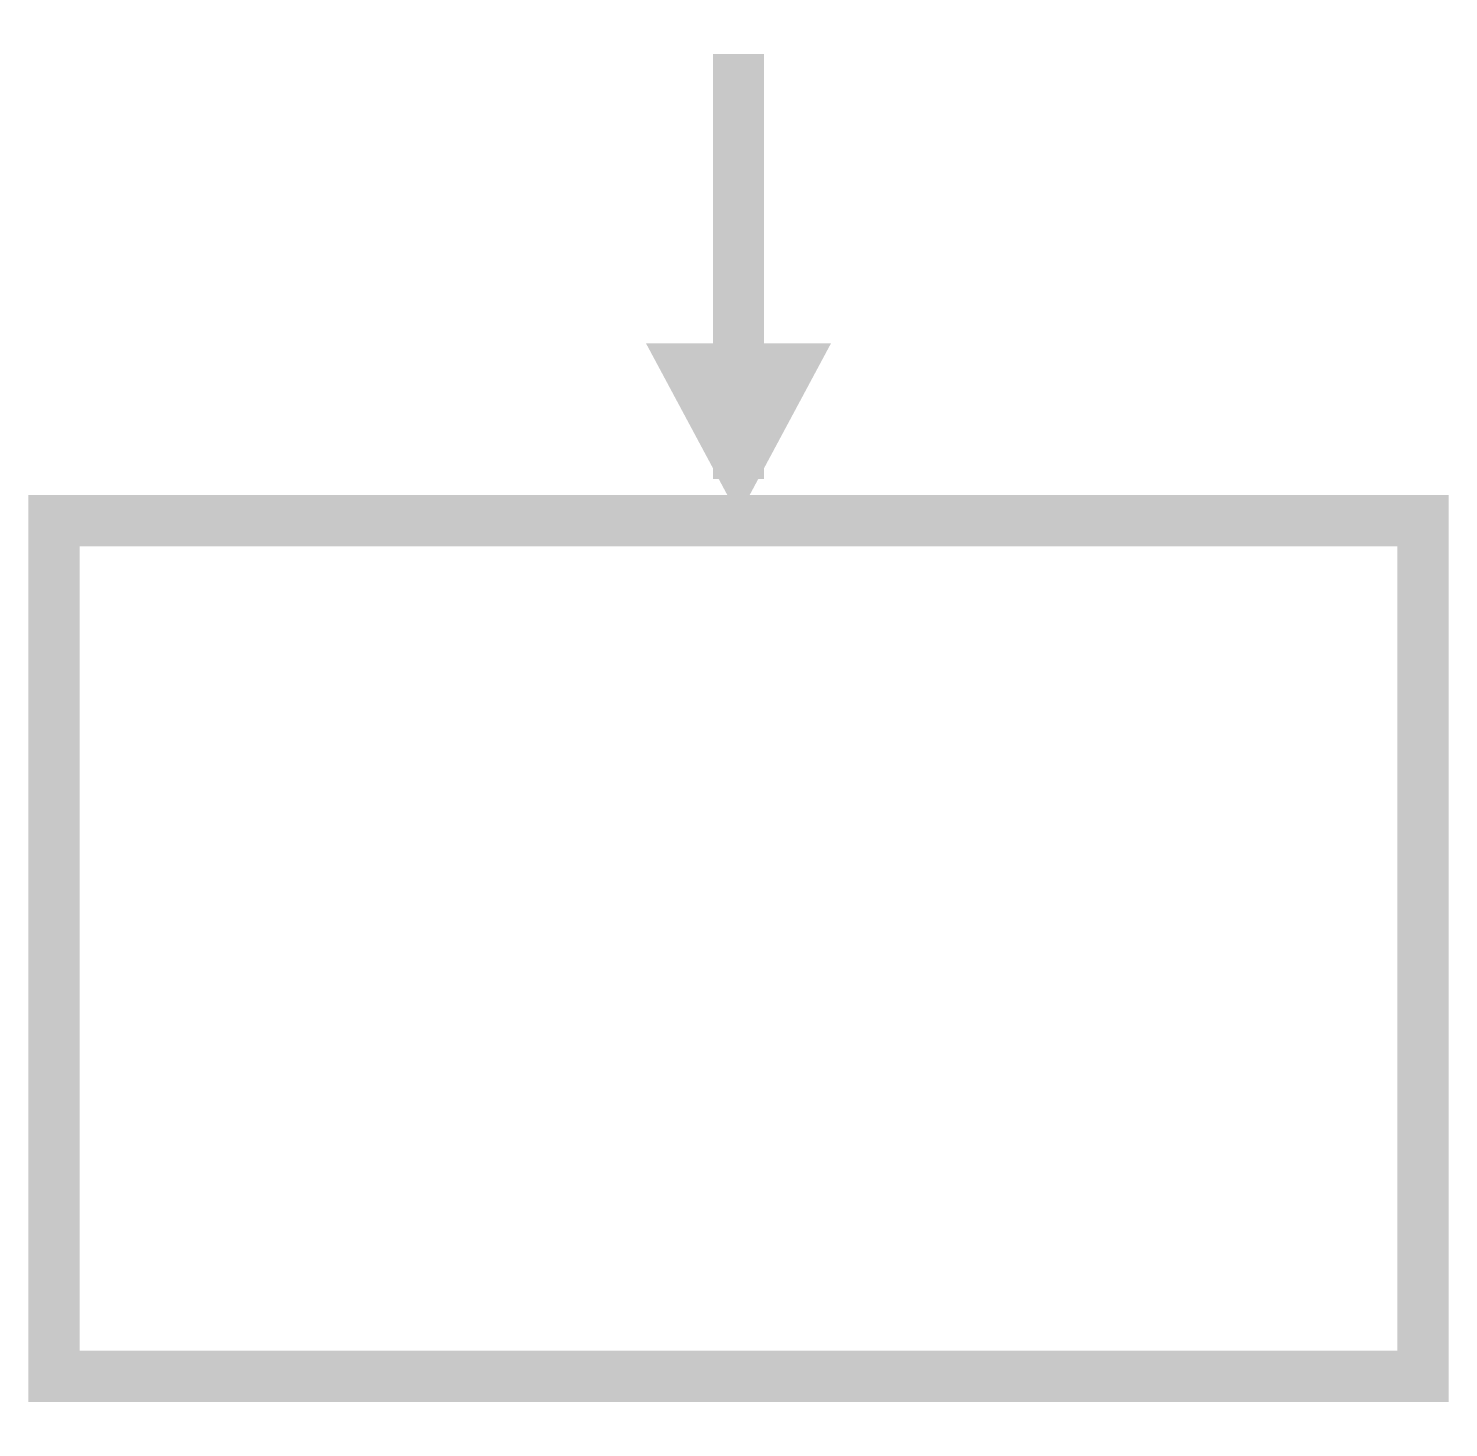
# Model space of a CAD drawing. Extents: x -0.15 to 8.15, y -0.3 to 7.88.
import ezdxf

# ---------------------------------------------------------------- set-up
doc = ezdxf.new("R2010")
doc.units = 0
doc.header["$MEASUREMENT"] = 0
doc.layers.get('0').update_dxf_attribs({"linetype": 'CONTINUOUS'})

msp = doc.modelspace()

# ---------------------------------------------------------------- linework, layer by layer
at = {"const_width": 0.3}
for points in [[(4, 7.7267), (4, 5.2439)], [(0, 0), (8, 0), (8, 5), (0, 5), (0, -0.15)]]:
    msp.add_lwpolyline(points, dxfattribs=at)
msp.add_solid([(3.4598, 6.0355), (4.5402, 6.0355), (4, 5.028)])

doc.saveas('drawing.dxf')
